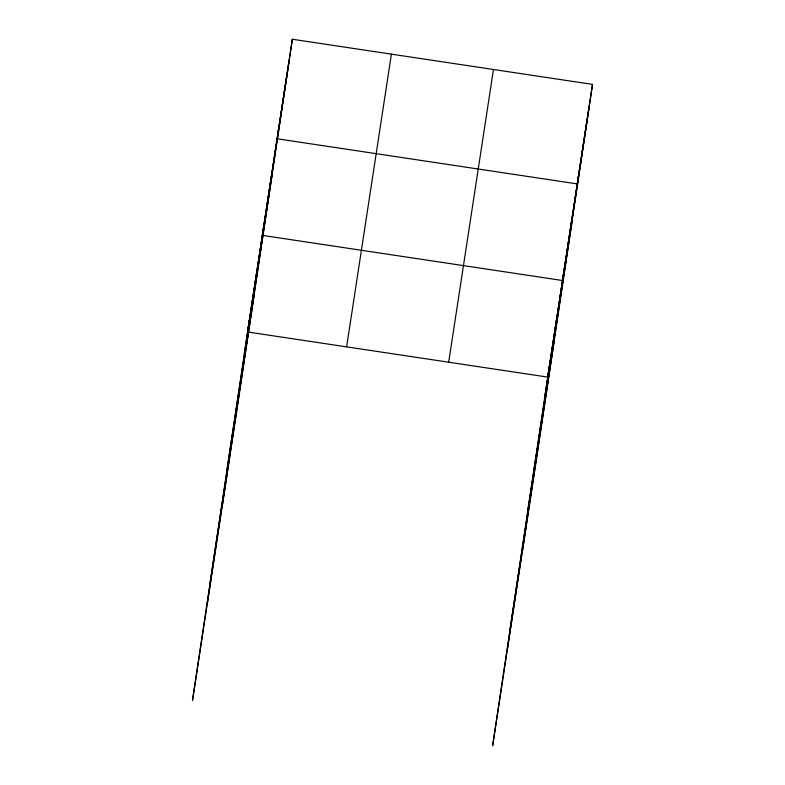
<?xml version="1.0" encoding="UTF-8"?>
<svg xmlns="http://www.w3.org/2000/svg" width="785" height="785" viewBox="0 0 785 785"><rect width="100%" height="100%" fill="white"/><g stroke="black" fill="none" stroke-linecap="round" stroke-linejoin="round"><path stroke-width="1.18" d="M249.424 319.897L192.482 700.612L237.256 407.896L292.354 39.25L592.518 84.388L537.421 453.024L492.646 745.75L549.588 365.035M247.972 329.896L256.813 271.6M207.26 604.018L264.202 223.303M262.749 233.292L271.59 174.996M222.037 507.414L279.028 126.336M277.635 135.962L286.643 76.577M548.136 375.024L556.977 316.738M507.424 649.156L564.366 268.431M562.914 278.43L571.755 220.134M522.202 552.552L579.193 171.464M577.799 181.1L586.807 121.704M292.354 39.25L247.579 331.976L547.744 377.104L592.518 84.388M244.282 354.045L289.057 61.318M227.189 468.409L271.963 175.693M209.575 586.248L254.35 293.521M346.636 346.872L391.401 54.145M448.686 362.209L493.461 69.492M544.447 399.173L589.211 106.456M527.353 513.547L572.118 220.82M509.74 631.385L554.514 338.659M277.134 138.778L577.289 183.906M262.357 235.372L562.521 280.51"/></g></svg>
